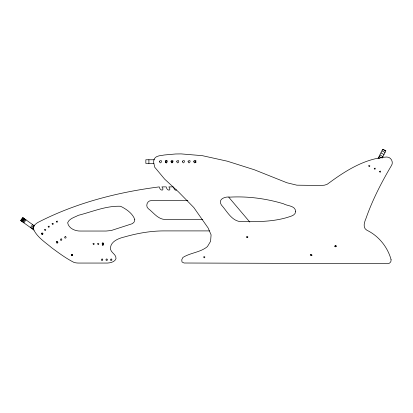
<?xml version="1.0" encoding="UTF-8"?>
<svg xmlns="http://www.w3.org/2000/svg" width="413" height="413" viewBox="0 0 413 413"><rect width="100%" height="100%" fill="white"/><g stroke="black" fill="none" stroke-linecap="round" stroke-linejoin="round"><path stroke-width="0.62" d="M166.511 160.409L166.444 162.97M165.665 160.585L165.665 162.707M378.055 158.566L382.753 149.299L385.814 150.848L382.164 158.05L379.103 156.501M20.789 220.63L22.916 217.656M21.135 220.878L23.267 217.904M21.739 221.311L23.871 218.332M22.065 221.544L24.197 218.565M22.545 221.889L24.677 218.911M23.159 222.323L25.286 219.344M23.882 222.844L26.009 219.866M30.443 227.537L32.575 224.558M31.388 228.208L33.515 225.23M32.255 228.828L34.382 225.849L22.777 217.553L20.65 220.532L34.062 230.118M33.035 229.385L33.742 228.394M196.082 160.879L195.612 161.591L196.082 162.304M176.568 189.918C174.637 191.224 173.987 187.93 173.124 186.888L168.876 186.888C172.118 191.131 166.862 191.327 166.196 186.888L161.948 186.888C165.19 191.131 159.934 191.327 159.268 186.888C117.246 192.257 75.311 203.077 37.562 222.628C35.492 224.145 32.235 226.376 33.51 229.37C37.335 237.403 45.301 242.333 51.873 247.898C58.956 253.112 66.065 258.414 73.937 262.389C75.533 262.895 77.21 263.05 78.878 263.055L107.535 263.055C110.622 262.844 114.85 261.971 116.001 258.662C116.574 254.62 111.371 252.993 110.503 249.354C109.719 241.615 118.676 238.27 124.809 236.866C137.679 233.206 150.993 230.862 164.405 230.903L209.556 230.903M171.219 162.366L171.932 161.896L171.519 160.884M154.4 159.764L145.851 159.764L145.851 163.424L153.791 163.424M187.863 200.584L151.344 200.584C147.271 200.45 145.149 206.102 148.282 208.658C153.559 212.54 157.859 219.298 165.092 219.473L202.788 219.473M246.592 237.217L247.831 237.563M310.246 255.017L312.099 255.539M382.732 149.341L385.788 150.9M381.973 150.838L385.035 152.392M380.925 152.903L383.987 154.452M379.877 154.973L382.939 156.527M378.484 157.73L380.012 158.504M56.225 241.466L57.779 242.576M228.766 197.223L249.824 222.075M195.122 162.727L194.946 160.657M148.902 159.764L148.902 163.424M103.157 242.885L103.157 245.327M102.796 242.885L102.796 245.327M102.29 242.885L102.29 245.327M42.033 234.362A0.666 0.666 0 0 1 41.765 233.309A0.666 0.666 0 0 1 42.849 233.412C42.276 236.236 40.469 231.734 42.838 233.381A0.666 0.666 0 0 1 42.379 234.393M391.044 259.467L391.018 261.104L390.295 262.451L389.118 263.365L387.724 263.7L184.074 263.009L182.019 261.981L181.746 259.777L182.913 257.449C190.517 252.658 200.336 252.477 207.393 246.628L210.584 241.331L211.089 234.847L208.126 227.981L193.795 207.507L178.519 191.921L164.679 179.154L154.679 167.162L153.641 162.144L153.853 160.074L154.632 158.344L156.331 156.816L158.964 155.846L164.57 154.963L175.633 153.982L181.106 153.899L202.334 155.67L227.3 161.194L254.372 169.769L286.968 182.778L296.859 185.179L320.922 185.483L324.453 185.179L327.106 184.337L331.391 181.24C347.731 169.376 366.099 158.422 386.707 157.012C391.111 156.816 393.95 162.459 391.276 165.856C381.323 182.711 372.345 200.166 365.892 218.689C364.318 222.277 362.516 227.837 366.878 230.232C378.623 235.875 387.564 246.969 391.044 259.467M334.922 246.096C335.134 248.146 337.4 245.467 335.294 245.57C333.58 247.557 337.922 246.675 335.573 245.513L334.922 246.096M134.783 219.654L134.148 221.982L132.48 223.629L111.221 230.526L106.136 231.037L80.886 231.037C75.548 231.347 68.584 228.513 67.655 222.746C69.291 218.492 74.701 217.31 78.387 215.302C92.213 211.807 106.136 205.669 120.56 206.268C126.12 208.937 132.852 213.536 134.783 219.654M295.631 211.322C295.62 215.524 290.628 216.226 287.603 217.341C272.931 221.791 257.5 221.802 242.317 221.626C232.256 222.225 227.155 211.327 221.451 205.075C217.398 199.205 225.204 196.263 230.175 197.12C248.146 196.144 266.23 198.617 283.452 203.759C287.221 206.077 295.187 205.483 295.631 211.322M44.594 229.674C45.1 232.54 47.005 228.038 44.594 229.674M48.151 226.432C48.651 229.298 50.556 224.796 48.151 226.432M52.105 223.655C52.611 226.525 54.516 222.018 52.105 223.655M56.359 221.399C56.86 224.264 58.765 219.762 56.359 221.399M71.351 254.728C71.857 257.593 73.762 253.092 71.351 254.728M93.039 243.768C93.539 246.633 95.444 242.132 93.039 243.768M97.674 243.768C98.18 246.633 100.085 242.132 97.674 243.768M102.166 243.768C102.672 246.633 104.577 242.132 102.166 243.768M159.444 161.184C160.301 166.222 163.646 158.282 159.444 161.184M165.236 161.184C166.093 166.222 169.444 158.282 165.236 161.184M170.987 161.184C171.844 166.222 175.195 158.282 170.987 161.184M171.302 161.498C171.798 164.333 173.677 159.883 171.302 161.498M176.707 161.184C177.564 166.222 180.909 158.282 176.707 161.184M182.391 161.184C183.248 166.222 186.599 158.282 182.391 161.184M188.049 161.184C188.906 166.222 192.257 158.282 188.049 161.184M193.702 161.184C194.559 166.222 197.904 158.282 193.702 161.184M203.759 256.969C204.228 259.638 206.004 255.44 203.759 256.969M246.757 236.778C247.222 239.426 248.982 235.271 246.757 236.778M310.659 254.645C311.154 257.469 313.033 253.03 310.659 254.645M368.763 165.83C369.232 168.499 371.003 164.307 368.763 165.83M374.23 168.427C374.699 171.096 376.47 166.904 374.23 168.427M379.583 171.385C380.053 174.049 381.824 169.862 379.583 171.385M65.548 236.69L65.362 236.67A0.728 0.728 0 0 0 64.702 237.702A0.728 0.728 0 0 0 65.92 237.862A0.728 0.728 0 0 0 65.548 236.69M61.3 238.951L61.114 238.926A0.728 0.728 0 0 0 60.453 239.963A0.728 0.728 0 0 0 61.671 240.123A0.728 0.728 0 0 0 61.3 238.951M57.34 241.724L57.154 241.698A0.728 0.728 0 0 0 56.493 242.736A0.728 0.728 0 0 0 57.712 242.896A0.728 0.728 0 0 0 57.34 241.724M111.36 259.059L111.174 259.034A0.728 0.728 0 0 0 110.514 260.071A0.728 0.728 0 0 0 111.732 260.231A0.728 0.728 0 0 0 111.36 259.059M106.869 259.059L106.678 259.034A0.728 0.728 0 0 0 106.017 260.071A0.728 0.728 0 0 0 107.235 260.231A0.728 0.728 0 0 0 106.869 259.059M102.228 259.059L102.042 259.034A0.728 0.728 0 0 0 101.381 260.071A0.728 0.728 0 0 0 102.6 260.231A0.728 0.728 0 0 0 102.228 259.059M71.635 255.549A0.666 0.666 0 0 0 72.683 255.074A0.666 0.666 0 0 0 71.748 254.408A0.666 0.666 0 0 0 71.635 255.549"/></g></svg>
